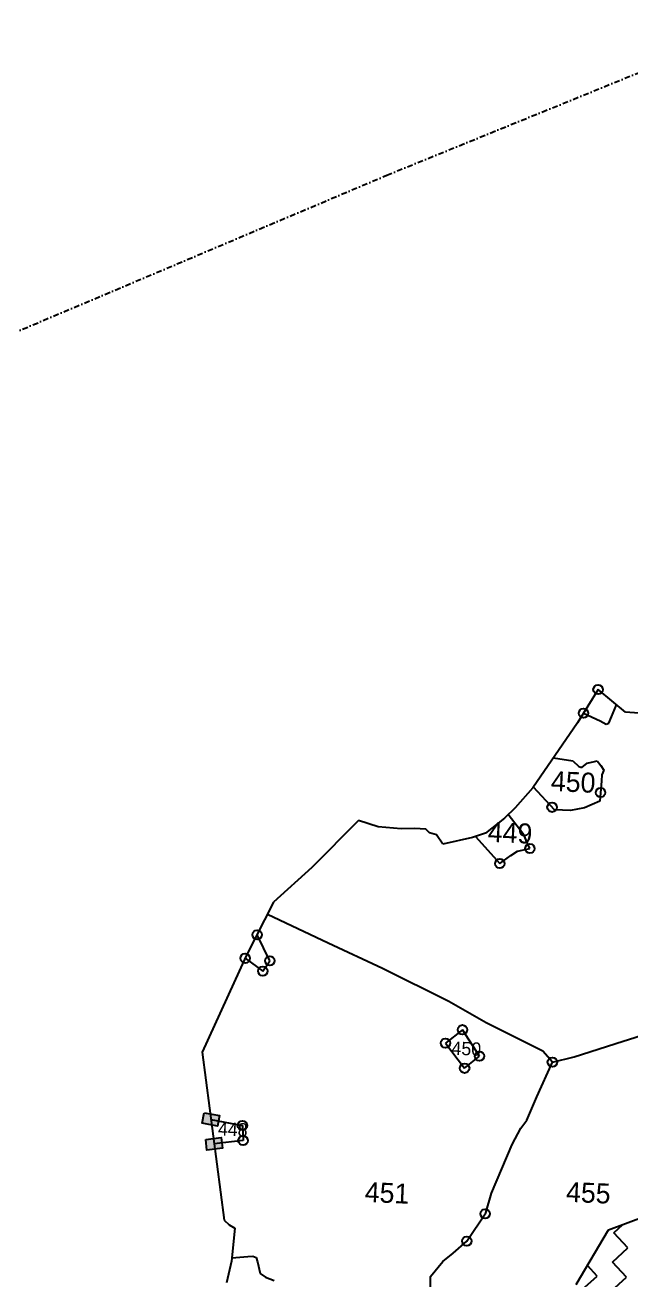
# Model space of a CAD drawing. Header units: metres. Extents: x 325382 to 334163, y 1808984 to 1815491.
# Drawn here: x 326705 to 327253, y 1812161 to 1813295 of the extents above; entities that cross this region are included whole.
import ezdxf

# ---------------------------------------------------------------- set-up
doc = ezdxf.new("R2010")
doc.units = ezdxf.units.M
doc.header["$MEASUREMENT"] = 0
doc.linetypes.add('DASHDOT', pattern=[1, 0.5, -0.25, 0, -0.25])
for name, color, linetype in [('POLY_HATCH', 12, 'Continuous'), ('POLY_PARCEL', 6, 'Continuous'), ('POLY_WATER', 4, 'Continuous'), ('TEXT_PARCEL', 7, 'Continuous'), ('V_BOUND_STREAM_LINE', 7, 'DASHDOT')]:
    doc.layers.add(name, color=color, linetype=linetype)
doc.styles.add('TEXT_MAP', font='', dxfattribs={"height": 1.8})
doc.styles.get('TEXT_MAP').set_extended_font_data('Kruti Dev 050')

msp = doc.modelspace()

# ---------------------------------------------------------------- hatches: boundary and pattern name
for points in [[(326878.9, 1812300), (326880.8, 1812309.5), (326867.1, 1812312.1), (326865.3, 1812302.7)], [(326883.4, 1812280), (326882.3, 1812289.6), (326868.4, 1812288), (326869.5, 1812278.4)]]:
    msp.add_hatch(color=256).paths.add_polyline_path(points)

# ---------------------------------------------------------------- linework, layer by layer
for points in [[(326867.1, 1812312.1), (326880.8, 1812309.5), (326878.9, 1812300), (326865.3, 1812302.7)], [(326868.4, 1812288), (326882.3, 1812289.6), (326883.4, 1812280), (326869.5, 1812278.4)]]:
    msp.add_lwpolyline(points, close=True)
for centre in [(327223.1, 1812694.6), (327209.9, 1812673.3), (327225.4, 1812601.5), (327181.5, 1812588.2), (327161.5, 1812550.9), (327134.2, 1812537.4), (326914.8, 1812473), (326904, 1812451.7), (326926.3, 1812449.5), (326919.9, 1812440.1), (327100.5, 1812387.2), (327085.1, 1812375.1), (327115.9, 1812363.3), (327181.8, 1812357.9), (327102.5, 1812352.3), (326901.5, 1812300.5), (326902.1, 1812287), (327121, 1812220.8), (327104.4, 1812196.1)]:
    msp.add_circle(centre, 4.26)
at = {"layer": 'POLY_HATCH'}
for p, q in [((327232.6, 1812206.2), (327268, 1812219.6)), ((327203.3, 1812156.8), (327232.6, 1812206.2))]:
    msp.add_line(p, q, dxfattribs=at)
at = {"layer": 'POLY_HATCH', "linetype": 'Continuous'}
for p, q in [((327237.4, 1812203.7), (327245.4, 1812211.1)), ((327250.1, 1812189.9), (327237.4, 1812203.7)), ((327236.2, 1812177.2), (327250.1, 1812189.9)), ((327222.4, 1812164.5), (327213.6, 1812174.1)), ((327248.9, 1812163.4), (327236.2, 1812177.2)), ((327208.5, 1812151.9), (327222.4, 1812164.5)), ((327235.1, 1812150.7), (327248.9, 1812163.4))]:
    msp.add_line(p, q, dxfattribs=at)
at = {"layer": 'POLY_PARCEL'}
for p, q in [((327235.4, 1812670), (327239.7, 1812680.9)), ((327209.9, 1812673.3), (327225, 1812666.4)), ((327233, 1812664.2), (327235.4, 1812670)), ((327225, 1812666.4), (327230.6, 1812663.5)), ((327230.6, 1812663.5), (327233, 1812664.2)), ((327182.7, 1812632.8), (327200.3, 1812630.3)), ((327200.3, 1812630.3), (327205.8, 1812625.2)), ((327205.8, 1812625.2), (327208.4, 1812624.1)), ((327208.4, 1812624.1), (327213.3, 1812628)), ((327213.3, 1812628), (327219.8, 1812629.7)), ((327219.8, 1812629.7), (327222.3, 1812630.1)), ((327222.3, 1812630.1), (327225.5, 1812626)), ((327225.5, 1812626), (327228.3, 1812621.7)), ((327228.3, 1812621.7), (327226.6, 1812617.6)), ((327226.1, 1812612.2), (327224.8, 1812593.8)), ((327226.6, 1812617.6), (327226.1, 1812612.2)), ((327183.8, 1812585.8), (327164.7, 1812606.5)), ((327210.8, 1812587.8), (327198.1, 1812585.4)), ((327224.8, 1812593.8), (327210.8, 1812587.8)), ((327155.9, 1812563.2), (327141.9, 1812581.6)), ((327198.1, 1812585.4), (327183.8, 1812585.8)), ((327112.4, 1812561.9), (327134.2, 1812537.4)), ((327161.5, 1812550.9), (327155.9, 1812563.2)), ((327134.2, 1812537.4), (327144.4, 1812544.5)), ((327144.4, 1812544.5), (327150.3, 1812548.7)), ((327150.3, 1812548.7), (327161.5, 1812550.9)), ((326979.2, 1812465.3), (326924.2, 1812491.3)), ((326926.3, 1812449.5), (326914.8, 1812473)), ((327028.1, 1812442.6), (326979.2, 1812465.3)), ((326904, 1812451.7), (326919.9, 1812440.1)), ((326919.9, 1812440.1), (326926.3, 1812449.5)), ((327088.2, 1812412.7), (327028.1, 1812442.6)), ((327121.9, 1812393.4), (327088.2, 1812412.7)), ((327245.9, 1812376.9), (327303.1, 1812394.8)), ((327100.5, 1812387.2), (327085.1, 1812375.1)), ((327115.9, 1812363.3), (327100.5, 1812387.2)), ((327173.2, 1812367.7), (327121.9, 1812393.4)), ((327085.1, 1812375.1), (327102.5, 1812352.3)), ((327201.5, 1812362.8), (327245.9, 1812376.9)), ((327102.5, 1812352.3), (327115.9, 1812363.3)), ((327181.8, 1812357.9), (327173.2, 1812367.7)), ((327181.8, 1812357.9), (327201.5, 1812362.8)), ((327167.8, 1812326.4), (327181.8, 1812357.9)), ((327158.7, 1812305.3), (327167.8, 1812326.4)), ((326873, 1812306.1), (326901.5, 1812300.5)), ((327153.3, 1812298.2), (327158.7, 1812305.3)), ((326901.5, 1812300.5), (326902.1, 1812287)), ((327145.6, 1812283.4), (327153.3, 1812298.2)), ((326902.1, 1812287), (326875.9, 1812284)), ((327126.7, 1812239.3), (327145.6, 1812283.4)), ((327121.6, 1812221.7), (327126.7, 1812239.3)), ((327104.4, 1812196.1), (327121.6, 1812221.7)), ((327092, 1812185.3), (327104.4, 1812196.1)), ((326891.9, 1812181), (326906.5, 1812182.3)), ((326906.5, 1812182.3), (326910.9, 1812182.6)), ((326910.9, 1812182.6), (326913.9, 1812181.4)), ((326913.9, 1812181.4), (326915.1, 1812177.5)), ((327082.7, 1812177.7), (327092, 1812185.3)), ((326915.1, 1812177.5), (326917.6, 1812166.7)), ((327071.7, 1812164.2), (327082.7, 1812177.7)), ((326917.6, 1812166.7), (326922.4, 1812163.4)), ((326922.4, 1812163.4), (326930.3, 1812160.6)), ((327071.9, 1812142.3), (327071.7, 1812164.2))]:
    msp.add_line(p, q, dxfattribs=at)
at = {"layer": 'POLY_WATER'}
for p, q in [((327223.1, 1812694.6), (327204.5, 1812664.5)), ((327247.9, 1812674.1), (327223.1, 1812694.6)), ((327259.9, 1812673.2), (327247.9, 1812674.1)), ((327204.5, 1812664.5), (327164.2, 1812605.8)), ((327164.2, 1812605.8), (327148.1, 1812587.6)), ((327148.1, 1812587.6), (327138.5, 1812578.4)), ((327006.5, 1812576.3), (326964.3, 1812533.8)), ((327024.4, 1812570.7), (327006.5, 1812576.3)), ((327138.5, 1812578.4), (327121.4, 1812564.8)), ((327045.1, 1812568.9), (327024.4, 1812570.7)), ((327057.1, 1812569), (327045.1, 1812568.9)), ((327067.4, 1812568.5), (327057.1, 1812569)), ((327070.8, 1812565), (327067.4, 1812568.5)), ((327077, 1812563.2), (327070.8, 1812565)), ((327121.4, 1812564.8), (327109.5, 1812561)), ((327082.9, 1812554.8), (327077, 1812563.2)), ((327109.5, 1812561), (327082.9, 1812554.8)), ((326964.3, 1812533.8), (326929.8, 1812502.4)), ((326929.8, 1812502.4), (326905, 1812453.9)), ((326905, 1812453.9), (326865.1, 1812367)), ((326865.1, 1812367), (326884.9, 1812214.9)), ((326884.9, 1812214.9), (326889.6, 1812210.7)), ((326889.6, 1812210.7), (326894.7, 1812207.8)), ((326894.7, 1812207.8), (326891.6, 1812177.9)), ((326891.6, 1812177.9), (326887.2, 1812158.3))]:
    msp.add_line(p, q, dxfattribs=at)
at = {"layer": 'V_BOUND_STREAM_LINE', "ltscale": 10}
for p, q in [((327032.1, 1813159.6), (327696.8, 1813430.1)), ((326563.3, 1812961.4), (327032.1, 1813159.6))]:
    msp.add_line(p, q, dxfattribs=at)

# ---------------------------------------------------------------- texts
at = {"layer": 'TEXT_PARCEL', "style": 'TEXT_MAP'}
for s, height, p in [('450', 18.02, (327180.2, 1812603)), ('449', 18.02, (327123.1, 1812557.1)), ('450', 12.01, (327090.4, 1812364.7)), ('448', 12.01, (326879.2, 1812291.7)), ('451', 18.02, (327011.9, 1812231.6)), ('455', 18.02, (327193.9, 1812231.7))]:
    msp.add_text(s, height=height, rotation=357.4749, dxfattribs=at).set_placement(p)

doc.saveas('drawing.dxf')
